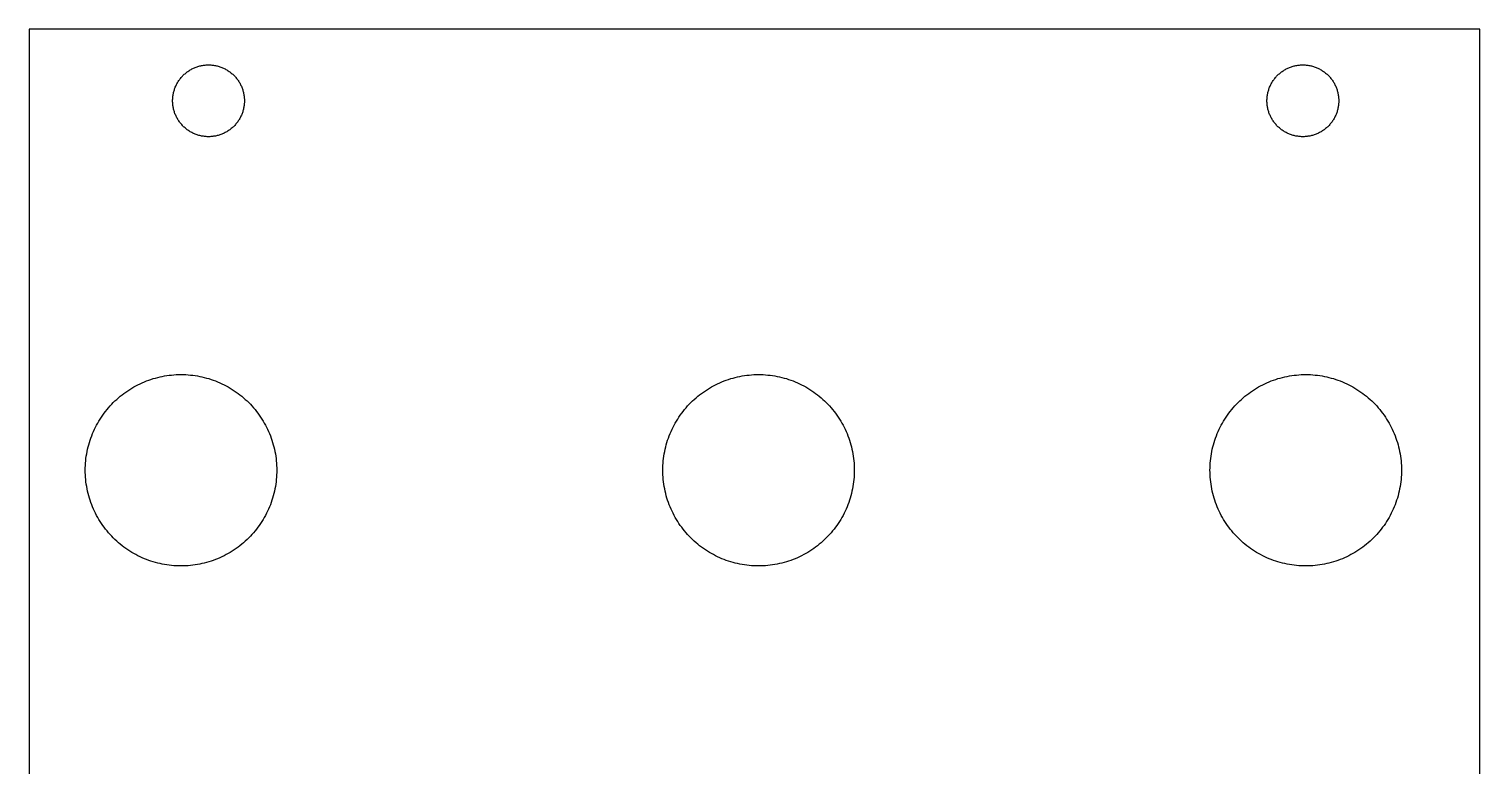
# Model space of a CAD drawing. Extents: x 2 to 63, y 0 to 129.
# Drawn here: x 2 to 62.6, y 98 to 128.8 of the extents above; entities that cross this region are included whole.
import ezdxf

# ---------------------------------------------------------------- set-up
doc = ezdxf.new("R2010")
doc.units = 0

msp = doc.modelspace()

# ---------------------------------------------------------------- linework, layer by layer
at = {"color": 34, "true_color": 0x008000}
for points in [[(2.01041, 0.3175, 0), (62.630304, 0.3175, 0), (62.630304, 128.817624, 0), (2.01041, 128.817624, 0), (2.01041, 0.3175, 0)], [(8.010144, 125.817376, 0), (8.010652, 125.856238, 0), (8.012176, 125.895354, 0), (8.014716, 125.934216, 0), (8.018272, 125.972824, 0), (8.022844, 126.011686, 0), (8.028432, 126.05004, 0), (8.034782, 126.088394, 0), (8.042402, 126.126748, 0), (8.051038, 126.164848, 0), (8.060436, 126.20244, 0), (8.07085, 126.240032, 0), (8.08228, 126.277116, 0), (8.094726, 126.3142, 0), (8.108188, 126.350776, 0), (8.122412, 126.386844, 0), (8.137652, 126.422658, 0), (8.153908, 126.458218, 0), (8.170926, 126.49327, 0), (8.18896, 126.527814, 0), (8.20801, 126.56185, 0), (8.227568, 126.595378, 0), (8.248396, 126.628398, 0), (8.269732, 126.66091, 0), (8.292084, 126.692914, 0), (8.315198, 126.724156, 0), (8.339074, 126.75489, 0), (8.363966, 126.784862, 0), (8.389366, 126.814326, 0), (8.415782, 126.843028, 0), (8.442706, 126.871222, 0), (8.470392, 126.898654, 0), (8.49884, 126.925324, 0), (8.527796, 126.950978, 0), (8.557768, 126.976124, 0), (8.587994, 127.000508, 0), (8.618982, 127.02413, 0), (8.650732, 127.046736, 0), (8.68299, 127.068834, 0), (8.715756, 127.089662, 0), (8.74903, 127.109982, 0), (8.782812, 127.129286, 0), (8.817102, 127.147828, 0), (8.8519, 127.165354, 0), (8.887206, 127.181864, 0), (8.922766, 127.197612, 0), (8.958834, 127.212344, 0), (8.995156, 127.226314, 0), (9.031986, 127.239268, 0), (9.06907, 127.251206, 0), (9.106408, 127.262128, 0), (9.144, 127.272034, 0), (9.181846, 127.281178, 0), (9.219946, 127.289052, 0), (9.2583, 127.296164, 0), (9.296654, 127.30226, 0), (9.335516, 127.30734, 0), (9.374124, 127.311404, 0), (9.412986, 127.314452, 0), (9.451848, 127.316484, 0), (9.49071, 127.3175, 0), (9.529826, 127.3175, 0), (9.568688, 127.316484, 0), (9.60755, 127.314452, 0), (9.646412, 127.311404, 0), (9.68502, 127.30734, 0), (9.723882, 127.30226, 0), (9.762236, 127.296164, 0), (9.80059, 127.289052, 0), (9.83869, 127.281178, 0), (9.876536, 127.272034, 0), (9.914128, 127.262128, 0), (9.951466, 127.251206, 0), (9.98855, 127.239268, 0), (10.02538, 127.226314, 0), (10.061702, 127.212344, 0), (10.09777, 127.197612, 0), (10.13333, 127.181864, 0), (10.168636, 127.165354, 0), (10.203434, 127.147828, 0), (10.237724, 127.129286, 0), (10.271506, 127.109982, 0), (10.30478, 127.089662, 0), (10.337546, 127.068834, 0), (10.369804, 127.046736, 0), (10.401554, 127.02413, 0), (10.432542, 127.000508, 0), (10.462768, 126.976124, 0), (10.49274, 126.950978, 0), (10.521696, 126.925324, 0), (10.550144, 126.898654, 0), (10.57783, 126.871222, 0), (10.604754, 126.843028, 0), (10.63117, 126.814326, 0), (10.65657, 126.784862, 0), (10.681462, 126.75489, 0), (10.705338, 126.724156, 0), (10.728452, 126.692914, 0), (10.750804, 126.66091, 0), (10.77214, 126.628398, 0), (10.792968, 126.595378, 0), (10.812526, 126.56185, 0), (10.831576, 126.527814, 0), (10.84961, 126.49327, 0), (10.866628, 126.458218, 0), (10.882884, 126.422658, 0), (10.898124, 126.386844, 0), (10.912348, 126.350776, 0), (10.92581, 126.3142, 0), (10.938256, 126.277116, 0), (10.949686, 126.240032, 0), (10.9601, 126.20244, 0), (10.969498, 126.164848, 0), (10.978134, 126.126748, 0), (10.985754, 126.088394, 0), (10.992104, 126.05004, 0), (10.997692, 126.011686, 0), (11.002264, 125.972824, 0), (11.00582, 125.934216, 0), (11.00836, 125.895354, 0), (11.009884, 125.856238, 0), (11.010392, 125.817376, 0), (11.009884, 125.778514, 0), (11.00836, 125.739398, 0), (11.00582, 125.700536, 0), (11.002264, 125.661928, 0), (10.997692, 125.623066, 0), (10.992104, 125.584712, 0), (10.985754, 125.546358, 0), (10.978134, 125.508004, 0), (10.969498, 125.469904, 0), (10.9601, 125.432312, 0), (10.949686, 125.39472, 0), (10.938256, 125.357636, 0), (10.92581, 125.320552, 0), (10.912348, 125.283976, 0), (10.898124, 125.247908, 0), (10.882884, 125.212094, 0), (10.866628, 125.176534, 0), (10.84961, 125.141482, 0), (10.831576, 125.106938, 0), (10.812526, 125.072902, 0), (10.792968, 125.039374, 0), (10.77214, 125.006354, 0), (10.750804, 124.973842, 0), (10.728452, 124.941838, 0), (10.705338, 124.910596, 0), (10.681462, 124.879862, 0), (10.65657, 124.84989, 0), (10.63117, 124.820426, 0), (10.604754, 124.791724, 0), (10.57783, 124.76353, 0), (10.550144, 124.736098, 0), (10.521696, 124.709428, 0), (10.49274, 124.683774, 0), (10.462768, 124.658628, 0), (10.432542, 124.634244, 0), (10.401554, 124.610622, 0), (10.369804, 124.588016, 0), (10.337546, 124.565918, 0), (10.30478, 124.54509, 0), (10.271506, 124.52477, 0), (10.237724, 124.505466, 0), (10.203434, 124.486924, 0), (10.168636, 124.469398, 0), (10.13333, 124.452888, 0), (10.09777, 124.43714, 0), (10.061702, 124.422408, 0), (10.02538, 124.408438, 0), (9.98855, 124.395484, 0), (9.951466, 124.383546, 0), (9.914128, 124.372624, 0), (9.876536, 124.362718, 0), (9.83869, 124.353574, 0), (9.80059, 124.3457, 0), (9.762236, 124.338588, 0), (9.723882, 124.332492, 0), (9.68502, 124.327412, 0), (9.646412, 124.323348, 0), (9.60755, 124.3203, 0), (9.568688, 124.318268, 0), (9.529826, 124.317252, 0), (9.49071, 124.317252, 0), (9.451848, 124.318268, 0), (9.412986, 124.3203, 0), (9.374124, 124.323348, 0), (9.335516, 124.327412, 0), (9.296654, 124.332492, 0), (9.2583, 124.338588, 0), (9.219946, 124.3457, 0), (9.181846, 124.353574, 0), (9.144, 124.362718, 0), (9.106408, 124.372624, 0), (9.06907, 124.383546, 0), (9.031986, 124.395484, 0), (8.995156, 124.408438, 0), (8.958834, 124.422408, 0), (8.922766, 124.43714, 0), (8.887206, 124.452888, 0), (8.8519, 124.469398, 0), (8.817102, 124.486924, 0), (8.782812, 124.505466, 0), (8.74903, 124.52477, 0), (8.715756, 124.54509, 0), (8.68299, 124.565918, 0), (8.650732, 124.588016, 0), (8.618982, 124.610622, 0), (8.587994, 124.634244, 0), (8.557768, 124.658628, 0), (8.527796, 124.683774, 0), (8.49884, 124.709428, 0), (8.470392, 124.736098, 0), (8.442706, 124.76353, 0), (8.415782, 124.791724, 0), (8.389366, 124.820426, 0), (8.363966, 124.84989, 0), (8.339074, 124.879862, 0), (8.315198, 124.910596, 0), (8.292084, 124.941838, 0), (8.269732, 124.973842, 0), (8.248396, 125.006354, 0), (8.227568, 125.039374, 0), (8.20801, 125.072902, 0), (8.18896, 125.106938, 0), (8.170926, 125.141482, 0), (8.153908, 125.176534, 0), (8.137652, 125.212094, 0), (8.122412, 125.247908, 0), (8.108188, 125.283976, 0), (8.094726, 125.320552, 0), (8.08228, 125.357636, 0), (8.07085, 125.39472, 0), (8.060436, 125.432312, 0), (8.051038, 125.469904, 0), (8.042402, 125.508004, 0), (8.034782, 125.546358, 0), (8.028432, 125.584712, 0), (8.022844, 125.623066, 0), (8.018272, 125.661928, 0), (8.014716, 125.700536, 0), (8.012176, 125.739398, 0), (8.010652, 125.778514, 0), (8.010144, 125.817376, 0)], [(53.730144, 125.817376, 0), (53.730652, 125.856238, 0), (53.732176, 125.895354, 0), (53.734716, 125.934216, 0), (53.738272, 125.972824, 0), (53.742844, 126.011686, 0), (53.748432, 126.05004, 0), (53.754782, 126.088394, 0), (53.762402, 126.126748, 0), (53.771038, 126.164848, 0), (53.780436, 126.20244, 0), (53.79085, 126.240032, 0), (53.80228, 126.277116, 0), (53.814726, 126.3142, 0), (53.828188, 126.350776, 0), (53.842412, 126.386844, 0), (53.857652, 126.422658, 0), (53.873908, 126.458218, 0), (53.890926, 126.49327, 0), (53.90896, 126.527814, 0), (53.92801, 126.56185, 0), (53.947568, 126.595378, 0), (53.968396, 126.628398, 0), (53.989732, 126.66091, 0), (54.012084, 126.692914, 0), (54.035198, 126.724156, 0), (54.059074, 126.75489, 0), (54.083966, 126.784862, 0), (54.109366, 126.814326, 0), (54.135782, 126.843028, 0), (54.162706, 126.871222, 0), (54.190392, 126.898654, 0), (54.21884, 126.925324, 0), (54.247796, 126.950978, 0), (54.277768, 126.976124, 0), (54.307994, 127.000508, 0), (54.338982, 127.02413, 0), (54.370732, 127.046736, 0), (54.40299, 127.068834, 0), (54.435756, 127.089662, 0), (54.46903, 127.109982, 0), (54.502812, 127.129286, 0), (54.537102, 127.147828, 0), (54.5719, 127.165354, 0), (54.607206, 127.181864, 0), (54.642766, 127.197612, 0), (54.678834, 127.212344, 0), (54.715156, 127.226314, 0), (54.751986, 127.239268, 0), (54.78907, 127.251206, 0), (54.826408, 127.262128, 0), (54.864, 127.272034, 0), (54.901846, 127.281178, 0), (54.939946, 127.289052, 0), (54.9783, 127.296164, 0), (55.016654, 127.30226, 0), (55.055516, 127.30734, 0), (55.094124, 127.311404, 0), (55.132986, 127.314452, 0), (55.171848, 127.316484, 0), (55.21071, 127.3175, 0), (55.249826, 127.3175, 0), (55.288688, 127.316484, 0), (55.32755, 127.314452, 0), (55.366412, 127.311404, 0), (55.40502, 127.30734, 0), (55.443882, 127.30226, 0), (55.482236, 127.296164, 0), (55.52059, 127.289052, 0), (55.55869, 127.281178, 0), (55.596536, 127.272034, 0), (55.634128, 127.262128, 0), (55.671466, 127.251206, 0), (55.70855, 127.239268, 0), (55.74538, 127.226314, 0), (55.781702, 127.212344, 0), (55.81777, 127.197612, 0), (55.85333, 127.181864, 0), (55.888636, 127.165354, 0), (55.923434, 127.147828, 0), (55.957724, 127.129286, 0), (55.991506, 127.109982, 0), (56.02478, 127.089662, 0), (56.057546, 127.068834, 0), (56.089804, 127.046736, 0), (56.121554, 127.02413, 0), (56.152542, 127.000508, 0), (56.182768, 126.976124, 0), (56.21274, 126.950978, 0), (56.241696, 126.925324, 0), (56.270144, 126.898654, 0), (56.29783, 126.871222, 0), (56.324754, 126.843028, 0), (56.35117, 126.814326, 0), (56.37657, 126.784862, 0), (56.401462, 126.75489, 0), (56.425338, 126.724156, 0), (56.448452, 126.692914, 0), (56.470804, 126.66091, 0), (56.49214, 126.628398, 0), (56.512968, 126.595378, 0), (56.532526, 126.56185, 0), (56.551576, 126.527814, 0), (56.56961, 126.49327, 0), (56.586628, 126.458218, 0), (56.602884, 126.422658, 0), (56.618124, 126.386844, 0), (56.632348, 126.350776, 0), (56.64581, 126.3142, 0), (56.658256, 126.277116, 0), (56.669686, 126.240032, 0), (56.6801, 126.20244, 0), (56.689498, 126.164848, 0), (56.698134, 126.126748, 0), (56.705754, 126.088394, 0), (56.712104, 126.05004, 0), (56.717692, 126.011686, 0), (56.722264, 125.972824, 0), (56.72582, 125.934216, 0), (56.72836, 125.895354, 0), (56.729884, 125.856238, 0), (56.730392, 125.817376, 0), (56.729884, 125.778514, 0), (56.72836, 125.739398, 0), (56.72582, 125.700536, 0), (56.722264, 125.661928, 0), (56.717692, 125.623066, 0), (56.712104, 125.584712, 0), (56.705754, 125.546358, 0), (56.698134, 125.508004, 0), (56.689498, 125.469904, 0), (56.6801, 125.432312, 0), (56.669686, 125.39472, 0), (56.658256, 125.357636, 0), (56.64581, 125.320552, 0), (56.632348, 125.283976, 0), (56.618124, 125.247908, 0), (56.602884, 125.212094, 0), (56.586628, 125.176534, 0), (56.56961, 125.141482, 0), (56.551576, 125.106938, 0), (56.532526, 125.072902, 0), (56.512968, 125.039374, 0), (56.49214, 125.006354, 0), (56.470804, 124.973842, 0), (56.448452, 124.941838, 0), (56.425338, 124.910596, 0), (56.401462, 124.879862, 0), (56.37657, 124.84989, 0), (56.35117, 124.820426, 0), (56.324754, 124.791724, 0), (56.29783, 124.76353, 0), (56.270144, 124.736098, 0), (56.241696, 124.709428, 0), (56.21274, 124.683774, 0), (56.182768, 124.658628, 0), (56.152542, 124.634244, 0), (56.121554, 124.610622, 0), (56.089804, 124.588016, 0), (56.057546, 124.565918, 0), (56.02478, 124.54509, 0), (55.991506, 124.52477, 0), (55.957724, 124.505466, 0), (55.923434, 124.486924, 0), (55.888636, 124.469398, 0), (55.85333, 124.452888, 0), (55.81777, 124.43714, 0), (55.781702, 124.422408, 0), (55.74538, 124.408438, 0), (55.70855, 124.395484, 0), (55.671466, 124.383546, 0), (55.634128, 124.372624, 0), (55.596536, 124.362718, 0), (55.55869, 124.353574, 0), (55.52059, 124.3457, 0), (55.482236, 124.338588, 0), (55.443882, 124.332492, 0), (55.40502, 124.327412, 0), (55.366412, 124.323348, 0), (55.32755, 124.3203, 0), (55.288688, 124.318268, 0), (55.249826, 124.317252, 0), (55.21071, 124.317252, 0), (55.171848, 124.318268, 0), (55.132986, 124.3203, 0), (55.094124, 124.323348, 0), (55.055516, 124.327412, 0), (55.016654, 124.332492, 0), (54.9783, 124.338588, 0), (54.939946, 124.3457, 0), (54.901846, 124.353574, 0), (54.864, 124.362718, 0), (54.826408, 124.372624, 0), (54.78907, 124.383546, 0), (54.751986, 124.395484, 0), (54.715156, 124.408438, 0), (54.678834, 124.422408, 0), (54.642766, 124.43714, 0), (54.607206, 124.452888, 0), (54.5719, 124.469398, 0), (54.537102, 124.486924, 0), (54.502812, 124.505466, 0), (54.46903, 124.52477, 0), (54.435756, 124.54509, 0), (54.40299, 124.565918, 0), (54.370732, 124.588016, 0), (54.338982, 124.610622, 0), (54.307994, 124.634244, 0), (54.277768, 124.658628, 0), (54.247796, 124.683774, 0), (54.21884, 124.709428, 0), (54.190392, 124.736098, 0), (54.162706, 124.76353, 0), (54.135782, 124.791724, 0), (54.109366, 124.820426, 0), (54.083966, 124.84989, 0), (54.059074, 124.879862, 0), (54.035198, 124.910596, 0), (54.012084, 124.941838, 0), (53.989732, 124.973842, 0), (53.968396, 125.006354, 0), (53.947568, 125.039374, 0), (53.92801, 125.072902, 0), (53.90896, 125.106938, 0), (53.890926, 125.141482, 0), (53.873908, 125.176534, 0), (53.857652, 125.212094, 0), (53.842412, 125.247908, 0), (53.828188, 125.283976, 0), (53.814726, 125.320552, 0), (53.80228, 125.357636, 0), (53.79085, 125.39472, 0), (53.780436, 125.432312, 0), (53.771038, 125.469904, 0), (53.762402, 125.508004, 0), (53.754782, 125.546358, 0), (53.748432, 125.584712, 0), (53.742844, 125.623066, 0), (53.738272, 125.661928, 0), (53.734716, 125.700536, 0), (53.732176, 125.739398, 0), (53.730652, 125.778514, 0), (53.730144, 125.817376, 0)], [(4.360418, 110.377478, 0), (4.361688, 110.475522, 0), (4.365244, 110.57382, 0), (4.37134, 110.67161, 0), (4.379722, 110.769654, 0), (4.39039, 110.86719, 0), (4.403598, 110.964472, 0), (4.419346, 111.061246, 0), (4.43738, 111.157766, 0), (4.4577, 111.253778, 0), (4.480306, 111.349282, 0), (4.505198, 111.444278, 0), (4.53263, 111.538512, 0), (4.562348, 111.632238, 0), (4.594352, 111.724948, 0), (4.628388, 111.81715, 0), (4.664964, 111.908082, 0), (4.703572, 111.998506, 0), (4.744466, 112.08766, 0), (4.787646, 112.175798, 0), (4.832858, 112.263174, 0), (4.880102, 112.349026, 0), (4.929378, 112.433862, 0), (4.98094, 112.517428, 0), (5.034534, 112.599724, 0), (5.09016, 112.68075, 0), (5.147564, 112.760252, 0), (5.207, 112.838484, 0), (5.268468, 112.914938, 0), (5.33146, 112.990122, 0), (5.396738, 113.063782, 0), (5.46354, 113.135664, 0), (5.531866, 113.206022, 0), (5.602224, 113.274348, 0), (5.674106, 113.34115, 0), (5.747766, 113.406428, 0), (5.82295, 113.46942, 0), (5.899404, 113.530888, 0), (5.977636, 113.590324, 0), (6.057138, 113.647728, 0), (6.138164, 113.703354, 0), (6.22046, 113.756948, 0), (6.304026, 113.80851, 0), (6.388862, 113.857786, 0), (6.474714, 113.90503, 0), (6.56209, 113.950242, 0), (6.650228, 113.993422, 0), (6.739382, 114.034316, 0), (6.829806, 114.072924, 0), (6.920738, 114.1095, 0), (7.01294, 114.143536, 0), (7.10565, 114.17554, 0), (7.199376, 114.205258, 0), (7.29361, 114.23269, 0), (7.388606, 114.257582, 0), (7.48411, 114.280188, 0), (7.580122, 114.300508, 0), (7.676642, 114.318542, 0), (7.773416, 114.33429, 0), (7.870698, 114.347498, 0), (7.968234, 114.358166, 0), (8.066278, 114.366548, 0), (8.164068, 114.372644, 0), (8.262366, 114.3762, 0), (8.36041, 114.37747, 0), (8.458454, 114.3762, 0), (8.556752, 114.372644, 0), (8.654542, 114.366548, 0), (8.752586, 114.358166, 0), (8.850122, 114.347498, 0), (8.947404, 114.33429, 0), (9.044178, 114.318542, 0), (9.140698, 114.300508, 0), (9.23671, 114.280188, 0), (9.332214, 114.257582, 0), (9.42721, 114.23269, 0), (9.521444, 114.205258, 0), (9.61517, 114.17554, 0), (9.70788, 114.143536, 0), (9.800082, 114.1095, 0), (9.891014, 114.072924, 0), (9.981438, 114.034316, 0), (10.070592, 113.993422, 0), (10.15873, 113.950242, 0), (10.246106, 113.90503, 0), (10.331958, 113.857786, 0), (10.416794, 113.80851, 0), (10.50036, 113.756948, 0), (10.582656, 113.703354, 0), (10.663682, 113.647728, 0), (10.743184, 113.590324, 0), (10.821416, 113.530888, 0), (10.89787, 113.46942, 0), (10.973054, 113.406428, 0), (11.046714, 113.34115, 0), (11.118596, 113.274348, 0), (11.188954, 113.206022, 0), (11.25728, 113.135664, 0), (11.324082, 113.063782, 0), (11.38936, 112.990122, 0), (11.452352, 112.914938, 0), (11.51382, 112.838484, 0), (11.573256, 112.760252, 0), (11.63066, 112.68075, 0), (11.686286, 112.599724, 0), (11.73988, 112.517428, 0), (11.791442, 112.433862, 0), (11.840718, 112.349026, 0), (11.887962, 112.263174, 0), (11.933174, 112.175798, 0), (11.976354, 112.08766, 0), (12.017248, 111.998506, 0), (12.055856, 111.908082, 0), (12.092432, 111.81715, 0), (12.126468, 111.724948, 0), (12.158472, 111.632238, 0), (12.18819, 111.538512, 0), (12.215622, 111.444278, 0), (12.240514, 111.349282, 0), (12.26312, 111.253778, 0), (12.28344, 111.157766, 0), (12.301474, 111.061246, 0), (12.317222, 110.964472, 0), (12.33043, 110.86719, 0), (12.341098, 110.769654, 0), (12.34948, 110.67161, 0), (12.355576, 110.57382, 0), (12.359132, 110.475522, 0), (12.360402, 110.377478, 0), (12.359132, 110.279434, 0), (12.355576, 110.181136, 0), (12.34948, 110.083346, 0), (12.341098, 109.985302, 0), (12.33043, 109.887766, 0), (12.317222, 109.790484, 0), (12.301474, 109.69371, 0), (12.28344, 109.59719, 0), (12.26312, 109.501178, 0), (12.240514, 109.405674, 0), (12.215622, 109.310678, 0), (12.18819, 109.216444, 0), (12.158472, 109.122718, 0), (12.126468, 109.030008, 0), (12.092432, 108.937806, 0), (12.055856, 108.846874, 0), (12.017248, 108.75645, 0), (11.976354, 108.667296, 0), (11.933174, 108.579158, 0), (11.887962, 108.491782, 0), (11.840718, 108.40593, 0), (11.791442, 108.321094, 0), (11.73988, 108.237528, 0), (11.686286, 108.155232, 0), (11.63066, 108.074206, 0), (11.573256, 107.994704, 0), (11.51382, 107.916472, 0), (11.452352, 107.840018, 0), (11.38936, 107.764834, 0), (11.324082, 107.691174, 0), (11.25728, 107.619292, 0), (11.188954, 107.548934, 0), (11.118596, 107.480608, 0), (11.046714, 107.413806, 0), (10.973054, 107.348528, 0), (10.89787, 107.285536, 0), (10.821416, 107.224068, 0), (10.743184, 107.164632, 0), (10.663682, 107.107228, 0), (10.582656, 107.051602, 0), (10.50036, 106.998008, 0), (10.416794, 106.946446, 0), (10.331958, 106.89717, 0), (10.246106, 106.849926, 0), (10.15873, 106.804714, 0), (10.070592, 106.761534, 0), (9.981438, 106.72064, 0), (9.891014, 106.682032, 0), (9.800082, 106.645456, 0), (9.70788, 106.61142, 0), (9.61517, 106.579416, 0), (9.521444, 106.549698, 0), (9.42721, 106.522266, 0), (9.332214, 106.497374, 0), (9.23671, 106.474768, 0), (9.140698, 106.454448, 0), (9.044178, 106.436414, 0), (8.947404, 106.420666, 0), (8.850122, 106.407458, 0), (8.752586, 106.39679, 0), (8.654542, 106.388408, 0), (8.556752, 106.382312, 0), (8.458454, 106.378756, 0), (8.36041, 106.377486, 0), (8.262366, 106.378756, 0), (8.164068, 106.382312, 0), (8.066278, 106.388408, 0), (7.968234, 106.39679, 0), (7.870698, 106.407458, 0), (7.773416, 106.420666, 0), (7.676642, 106.436414, 0), (7.580122, 106.454448, 0), (7.48411, 106.474768, 0), (7.388606, 106.497374, 0), (7.29361, 106.522266, 0), (7.199376, 106.549698, 0), (7.10565, 106.579416, 0), (7.01294, 106.61142, 0), (6.920738, 106.645456, 0), (6.829806, 106.682032, 0), (6.739382, 106.72064, 0), (6.650228, 106.761534, 0), (6.56209, 106.804714, 0), (6.474714, 106.849926, 0), (6.388862, 106.89717, 0), (6.304026, 106.946446, 0), (6.22046, 106.998008, 0), (6.138164, 107.051602, 0), (6.057138, 107.107228, 0), (5.977636, 107.164632, 0), (5.899404, 107.224068, 0), (5.82295, 107.285536, 0), (5.747766, 107.348528, 0), (5.674106, 107.413806, 0), (5.602224, 107.480608, 0), (5.531866, 107.548934, 0), (5.46354, 107.619292, 0), (5.396738, 107.691174, 0), (5.33146, 107.764834, 0), (5.268468, 107.840018, 0), (5.207, 107.916472, 0), (5.147564, 107.994704, 0), (5.09016, 108.074206, 0), (5.034534, 108.155232, 0), (4.98094, 108.237528, 0), (4.929378, 108.321094, 0), (4.880102, 108.40593, 0), (4.832858, 108.491782, 0), (4.787646, 108.579158, 0), (4.744466, 108.667296, 0), (4.703572, 108.75645, 0), (4.664964, 108.846874, 0), (4.628388, 108.937806, 0), (4.594352, 109.030008, 0), (4.562348, 109.122718, 0), (4.53263, 109.216444, 0), (4.505198, 109.310678, 0), (4.480306, 109.405674, 0), (4.4577, 109.501178, 0), (4.43738, 109.59719, 0), (4.419346, 109.69371, 0), (4.403598, 109.790484, 0), (4.39039, 109.887766, 0), (4.379722, 109.985302, 0), (4.37134, 110.083346, 0), (4.365244, 110.181136, 0), (4.361688, 110.279434, 0), (4.360418, 110.377478, 0)], [(28.490418, 110.377478, 0), (28.491688, 110.475522, 0), (28.495244, 110.57382, 0), (28.50134, 110.67161, 0), (28.509722, 110.769654, 0), (28.52039, 110.86719, 0), (28.533598, 110.964472, 0), (28.549346, 111.061246, 0), (28.56738, 111.157766, 0), (28.5877, 111.253778, 0), (28.610306, 111.349282, 0), (28.635198, 111.444278, 0), (28.66263, 111.538512, 0), (28.692348, 111.632238, 0), (28.724352, 111.724948, 0), (28.758388, 111.81715, 0), (28.794964, 111.908082, 0), (28.833572, 111.998506, 0), (28.874466, 112.08766, 0), (28.917646, 112.175798, 0), (28.962858, 112.263174, 0), (29.010102, 112.349026, 0), (29.059378, 112.433862, 0), (29.11094, 112.517428, 0), (29.164534, 112.599724, 0), (29.22016, 112.68075, 0), (29.277564, 112.760252, 0), (29.337, 112.838484, 0), (29.398468, 112.914938, 0), (29.46146, 112.990122, 0), (29.526738, 113.063782, 0), (29.59354, 113.135664, 0), (29.661866, 113.206022, 0), (29.732224, 113.274348, 0), (29.804106, 113.34115, 0), (29.877766, 113.406428, 0), (29.95295, 113.46942, 0), (30.029404, 113.530888, 0), (30.107636, 113.590324, 0), (30.187138, 113.647728, 0), (30.268164, 113.703354, 0), (30.35046, 113.756948, 0), (30.434026, 113.80851, 0), (30.518862, 113.857786, 0), (30.604714, 113.90503, 0), (30.69209, 113.950242, 0), (30.780228, 113.993422, 0), (30.869382, 114.034316, 0), (30.959806, 114.072924, 0), (31.050738, 114.1095, 0), (31.14294, 114.143536, 0), (31.23565, 114.17554, 0), (31.329376, 114.205258, 0), (31.42361, 114.23269, 0), (31.518606, 114.257582, 0), (31.61411, 114.280188, 0), (31.710122, 114.300508, 0), (31.806642, 114.318542, 0), (31.903416, 114.33429, 0), (32.000698, 114.347498, 0), (32.098234, 114.358166, 0), (32.196278, 114.366548, 0), (32.294068, 114.372644, 0), (32.392366, 114.3762, 0), (32.49041, 114.37747, 0), (32.588454, 114.3762, 0), (32.686752, 114.372644, 0), (32.784542, 114.366548, 0), (32.882586, 114.358166, 0), (32.980122, 114.347498, 0), (33.077404, 114.33429, 0), (33.174178, 114.318542, 0), (33.270698, 114.300508, 0), (33.36671, 114.280188, 0), (33.462214, 114.257582, 0), (33.55721, 114.23269, 0), (33.651444, 114.205258, 0), (33.74517, 114.17554, 0), (33.83788, 114.143536, 0), (33.930082, 114.1095, 0), (34.021014, 114.072924, 0), (34.111438, 114.034316, 0), (34.200592, 113.993422, 0), (34.28873, 113.950242, 0), (34.376106, 113.90503, 0), (34.461958, 113.857786, 0), (34.546794, 113.80851, 0), (34.63036, 113.756948, 0), (34.712656, 113.703354, 0), (34.793682, 113.647728, 0), (34.873184, 113.590324, 0), (34.951416, 113.530888, 0), (35.02787, 113.46942, 0), (35.103054, 113.406428, 0), (35.176714, 113.34115, 0), (35.248596, 113.274348, 0), (35.318954, 113.206022, 0), (35.38728, 113.135664, 0), (35.454082, 113.063782, 0), (35.51936, 112.990122, 0), (35.582352, 112.914938, 0), (35.64382, 112.838484, 0), (35.703256, 112.760252, 0), (35.76066, 112.68075, 0), (35.816286, 112.599724, 0), (35.86988, 112.517428, 0), (35.921442, 112.433862, 0), (35.970718, 112.349026, 0), (36.017962, 112.263174, 0), (36.063174, 112.175798, 0), (36.106354, 112.08766, 0), (36.147248, 111.998506, 0), (36.185856, 111.908082, 0), (36.222432, 111.81715, 0), (36.256468, 111.724948, 0), (36.288472, 111.632238, 0), (36.31819, 111.538512, 0), (36.345622, 111.444278, 0), (36.370514, 111.349282, 0), (36.39312, 111.253778, 0), (36.41344, 111.157766, 0), (36.431474, 111.061246, 0), (36.447222, 110.964472, 0), (36.46043, 110.86719, 0), (36.471098, 110.769654, 0), (36.47948, 110.67161, 0), (36.485576, 110.57382, 0), (36.489132, 110.475522, 0), (36.490402, 110.377478, 0), (36.489132, 110.279434, 0), (36.485576, 110.181136, 0), (36.47948, 110.083346, 0), (36.471098, 109.985302, 0), (36.46043, 109.887766, 0), (36.447222, 109.790484, 0), (36.431474, 109.69371, 0), (36.41344, 109.59719, 0), (36.39312, 109.501178, 0), (36.370514, 109.405674, 0), (36.345622, 109.310678, 0), (36.31819, 109.216444, 0), (36.288472, 109.122718, 0), (36.256468, 109.030008, 0), (36.222432, 108.937806, 0), (36.185856, 108.846874, 0), (36.147248, 108.75645, 0), (36.106354, 108.667296, 0), (36.063174, 108.579158, 0), (36.017962, 108.491782, 0), (35.970718, 108.40593, 0), (35.921442, 108.321094, 0), (35.86988, 108.237528, 0), (35.816286, 108.155232, 0), (35.76066, 108.074206, 0), (35.703256, 107.994704, 0), (35.64382, 107.916472, 0), (35.582352, 107.840018, 0), (35.51936, 107.764834, 0), (35.454082, 107.691174, 0), (35.38728, 107.619292, 0), (35.318954, 107.548934, 0), (35.248596, 107.480608, 0), (35.176714, 107.413806, 0), (35.103054, 107.348528, 0), (35.02787, 107.285536, 0), (34.951416, 107.224068, 0), (34.873184, 107.164632, 0), (34.793682, 107.107228, 0), (34.712656, 107.051602, 0), (34.63036, 106.998008, 0), (34.546794, 106.946446, 0), (34.461958, 106.89717, 0), (34.376106, 106.849926, 0), (34.28873, 106.804714, 0), (34.200592, 106.761534, 0), (34.111438, 106.72064, 0), (34.021014, 106.682032, 0), (33.930082, 106.645456, 0), (33.83788, 106.61142, 0), (33.74517, 106.579416, 0), (33.651444, 106.549698, 0), (33.55721, 106.522266, 0), (33.462214, 106.497374, 0), (33.36671, 106.474768, 0), (33.270698, 106.454448, 0), (33.174178, 106.436414, 0), (33.077404, 106.420666, 0), (32.980122, 106.407458, 0), (32.882586, 106.39679, 0), (32.784542, 106.388408, 0), (32.686752, 106.382312, 0), (32.588454, 106.378756, 0), (32.49041, 106.377486, 0), (32.392366, 106.378756, 0), (32.294068, 106.382312, 0), (32.196278, 106.388408, 0), (32.098234, 106.39679, 0), (32.000698, 106.407458, 0), (31.903416, 106.420666, 0), (31.806642, 106.436414, 0), (31.710122, 106.454448, 0), (31.61411, 106.474768, 0), (31.518606, 106.497374, 0), (31.42361, 106.522266, 0), (31.329376, 106.549698, 0), (31.23565, 106.579416, 0), (31.14294, 106.61142, 0), (31.050738, 106.645456, 0), (30.959806, 106.682032, 0), (30.869382, 106.72064, 0), (30.780228, 106.761534, 0), (30.69209, 106.804714, 0), (30.604714, 106.849926, 0), (30.518862, 106.89717, 0), (30.434026, 106.946446, 0), (30.35046, 106.998008, 0), (30.268164, 107.051602, 0), (30.187138, 107.107228, 0), (30.107636, 107.164632, 0), (30.029404, 107.224068, 0), (29.95295, 107.285536, 0), (29.877766, 107.348528, 0), (29.804106, 107.413806, 0), (29.732224, 107.480608, 0), (29.661866, 107.548934, 0), (29.59354, 107.619292, 0), (29.526738, 107.691174, 0), (29.46146, 107.764834, 0), (29.398468, 107.840018, 0), (29.337, 107.916472, 0), (29.277564, 107.994704, 0), (29.22016, 108.074206, 0), (29.164534, 108.155232, 0), (29.11094, 108.237528, 0), (29.059378, 108.321094, 0), (29.010102, 108.40593, 0), (28.962858, 108.491782, 0), (28.917646, 108.579158, 0), (28.874466, 108.667296, 0), (28.833572, 108.75645, 0), (28.794964, 108.846874, 0), (28.758388, 108.937806, 0), (28.724352, 109.030008, 0), (28.692348, 109.122718, 0), (28.66263, 109.216444, 0), (28.635198, 109.310678, 0), (28.610306, 109.405674, 0), (28.5877, 109.501178, 0), (28.56738, 109.59719, 0), (28.549346, 109.69371, 0), (28.533598, 109.790484, 0), (28.52039, 109.887766, 0), (28.509722, 109.985302, 0), (28.50134, 110.083346, 0), (28.495244, 110.181136, 0), (28.491688, 110.279434, 0), (28.490418, 110.377478, 0)], [(51.350418, 110.377478, 0), (51.351688, 110.475522, 0), (51.355244, 110.57382, 0), (51.36134, 110.67161, 0), (51.369722, 110.769654, 0), (51.38039, 110.86719, 0), (51.393598, 110.964472, 0), (51.409346, 111.061246, 0), (51.42738, 111.157766, 0), (51.4477, 111.253778, 0), (51.470306, 111.349282, 0), (51.495198, 111.444278, 0), (51.52263, 111.538512, 0), (51.552348, 111.632238, 0), (51.584352, 111.724948, 0), (51.618388, 111.81715, 0), (51.654964, 111.908082, 0), (51.693572, 111.998506, 0), (51.734466, 112.08766, 0), (51.777646, 112.175798, 0), (51.822858, 112.263174, 0), (51.870102, 112.349026, 0), (51.919378, 112.433862, 0), (51.97094, 112.517428, 0), (52.024534, 112.599724, 0), (52.08016, 112.68075, 0), (52.137564, 112.760252, 0), (52.197, 112.838484, 0), (52.258468, 112.914938, 0), (52.32146, 112.990122, 0), (52.386738, 113.063782, 0), (52.45354, 113.135664, 0), (52.521866, 113.206022, 0), (52.592224, 113.274348, 0), (52.664106, 113.34115, 0), (52.737766, 113.406428, 0), (52.81295, 113.46942, 0), (52.889404, 113.530888, 0), (52.967636, 113.590324, 0), (53.047138, 113.647728, 0), (53.128164, 113.703354, 0), (53.21046, 113.756948, 0), (53.294026, 113.80851, 0), (53.378862, 113.857786, 0), (53.464714, 113.90503, 0), (53.55209, 113.950242, 0), (53.640228, 113.993422, 0), (53.729382, 114.034316, 0), (53.819806, 114.072924, 0), (53.910738, 114.1095, 0), (54.00294, 114.143536, 0), (54.09565, 114.17554, 0), (54.189376, 114.205258, 0), (54.28361, 114.23269, 0), (54.378606, 114.257582, 0), (54.47411, 114.280188, 0), (54.570122, 114.300508, 0), (54.666642, 114.318542, 0), (54.763416, 114.33429, 0), (54.860698, 114.347498, 0), (54.958234, 114.358166, 0), (55.056278, 114.366548, 0), (55.154068, 114.372644, 0), (55.252366, 114.3762, 0), (55.35041, 114.37747, 0), (55.448454, 114.3762, 0), (55.546752, 114.372644, 0), (55.644542, 114.366548, 0), (55.742586, 114.358166, 0), (55.840122, 114.347498, 0), (55.937404, 114.33429, 0), (56.034178, 114.318542, 0), (56.130698, 114.300508, 0), (56.22671, 114.280188, 0), (56.322214, 114.257582, 0), (56.41721, 114.23269, 0), (56.511444, 114.205258, 0), (56.60517, 114.17554, 0), (56.69788, 114.143536, 0), (56.790082, 114.1095, 0), (56.881014, 114.072924, 0), (56.971438, 114.034316, 0), (57.060592, 113.993422, 0), (57.14873, 113.950242, 0), (57.236106, 113.90503, 0), (57.321958, 113.857786, 0), (57.406794, 113.80851, 0), (57.49036, 113.756948, 0), (57.572656, 113.703354, 0), (57.653682, 113.647728, 0), (57.733184, 113.590324, 0), (57.811416, 113.530888, 0), (57.88787, 113.46942, 0), (57.963054, 113.406428, 0), (58.036714, 113.34115, 0), (58.108596, 113.274348, 0), (58.178954, 113.206022, 0), (58.24728, 113.135664, 0), (58.314082, 113.063782, 0), (58.37936, 112.990122, 0), (58.442352, 112.914938, 0), (58.50382, 112.838484, 0), (58.563256, 112.760252, 0), (58.62066, 112.68075, 0), (58.676286, 112.599724, 0), (58.72988, 112.517428, 0), (58.781442, 112.433862, 0), (58.830718, 112.349026, 0), (58.877962, 112.263174, 0), (58.923174, 112.175798, 0), (58.966354, 112.08766, 0), (59.007248, 111.998506, 0), (59.045856, 111.908082, 0), (59.082432, 111.81715, 0), (59.116468, 111.724948, 0), (59.148472, 111.632238, 0), (59.17819, 111.538512, 0), (59.205622, 111.444278, 0), (59.230514, 111.349282, 0), (59.25312, 111.253778, 0), (59.27344, 111.157766, 0), (59.291474, 111.061246, 0), (59.307222, 110.964472, 0), (59.32043, 110.86719, 0), (59.331098, 110.769654, 0), (59.33948, 110.67161, 0), (59.345576, 110.57382, 0), (59.349132, 110.475522, 0), (59.350402, 110.377478, 0), (59.349132, 110.279434, 0), (59.345576, 110.181136, 0), (59.33948, 110.083346, 0), (59.331098, 109.985302, 0), (59.32043, 109.887766, 0), (59.307222, 109.790484, 0), (59.291474, 109.69371, 0), (59.27344, 109.59719, 0), (59.25312, 109.501178, 0), (59.230514, 109.405674, 0), (59.205622, 109.310678, 0), (59.17819, 109.216444, 0), (59.148472, 109.122718, 0), (59.116468, 109.030008, 0), (59.082432, 108.937806, 0), (59.045856, 108.846874, 0), (59.007248, 108.75645, 0), (58.966354, 108.667296, 0), (58.923174, 108.579158, 0), (58.877962, 108.491782, 0), (58.830718, 108.40593, 0), (58.781442, 108.321094, 0), (58.72988, 108.237528, 0), (58.676286, 108.155232, 0), (58.62066, 108.074206, 0), (58.563256, 107.994704, 0), (58.50382, 107.916472, 0), (58.442352, 107.840018, 0), (58.37936, 107.764834, 0), (58.314082, 107.691174, 0), (58.24728, 107.619292, 0), (58.178954, 107.548934, 0), (58.108596, 107.480608, 0), (58.036714, 107.413806, 0), (57.963054, 107.348528, 0), (57.88787, 107.285536, 0), (57.811416, 107.224068, 0), (57.733184, 107.164632, 0), (57.653682, 107.107228, 0), (57.572656, 107.051602, 0), (57.49036, 106.998008, 0), (57.406794, 106.946446, 0), (57.321958, 106.89717, 0), (57.236106, 106.849926, 0), (57.14873, 106.804714, 0), (57.060592, 106.761534, 0), (56.971438, 106.72064, 0), (56.881014, 106.682032, 0), (56.790082, 106.645456, 0), (56.69788, 106.61142, 0), (56.60517, 106.579416, 0), (56.511444, 106.549698, 0), (56.41721, 106.522266, 0), (56.322214, 106.497374, 0), (56.22671, 106.474768, 0), (56.130698, 106.454448, 0), (56.034178, 106.436414, 0), (55.937404, 106.420666, 0), (55.840122, 106.407458, 0), (55.742586, 106.39679, 0), (55.644542, 106.388408, 0), (55.546752, 106.382312, 0), (55.448454, 106.378756, 0), (55.35041, 106.377486, 0), (55.252366, 106.378756, 0), (55.154068, 106.382312, 0), (55.056278, 106.388408, 0), (54.958234, 106.39679, 0), (54.860698, 106.407458, 0), (54.763416, 106.420666, 0), (54.666642, 106.436414, 0), (54.570122, 106.454448, 0), (54.47411, 106.474768, 0), (54.378606, 106.497374, 0), (54.28361, 106.522266, 0), (54.189376, 106.549698, 0), (54.09565, 106.579416, 0), (54.00294, 106.61142, 0), (53.910738, 106.645456, 0), (53.819806, 106.682032, 0), (53.729382, 106.72064, 0), (53.640228, 106.761534, 0), (53.55209, 106.804714, 0), (53.464714, 106.849926, 0), (53.378862, 106.89717, 0), (53.294026, 106.946446, 0), (53.21046, 106.998008, 0), (53.128164, 107.051602, 0), (53.047138, 107.107228, 0), (52.967636, 107.164632, 0), (52.889404, 107.224068, 0), (52.81295, 107.285536, 0), (52.737766, 107.348528, 0), (52.664106, 107.413806, 0), (52.592224, 107.480608, 0), (52.521866, 107.548934, 0), (52.45354, 107.619292, 0), (52.386738, 107.691174, 0), (52.32146, 107.764834, 0), (52.258468, 107.840018, 0), (52.197, 107.916472, 0), (52.137564, 107.994704, 0), (52.08016, 108.074206, 0), (52.024534, 108.155232, 0), (51.97094, 108.237528, 0), (51.919378, 108.321094, 0), (51.870102, 108.40593, 0), (51.822858, 108.491782, 0), (51.777646, 108.579158, 0), (51.734466, 108.667296, 0), (51.693572, 108.75645, 0), (51.654964, 108.846874, 0), (51.618388, 108.937806, 0), (51.584352, 109.030008, 0), (51.552348, 109.122718, 0), (51.52263, 109.216444, 0), (51.495198, 109.310678, 0), (51.470306, 109.405674, 0), (51.4477, 109.501178, 0), (51.42738, 109.59719, 0), (51.409346, 109.69371, 0), (51.393598, 109.790484, 0), (51.38039, 109.887766, 0), (51.369722, 109.985302, 0), (51.36134, 110.083346, 0), (51.355244, 110.181136, 0), (51.351688, 110.279434, 0), (51.350418, 110.377478, 0)]]:
    msp.add_polyline3d(points, close=True, dxfattribs=at)

doc.saveas('drawing.dxf')
